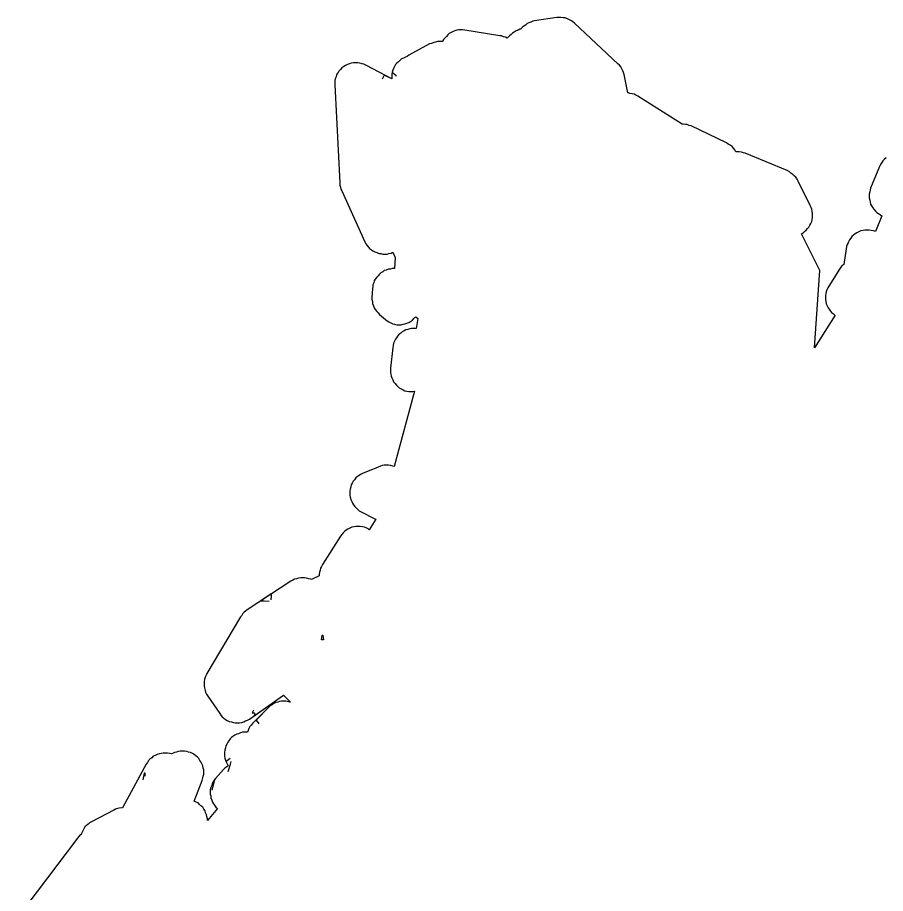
# Model space of a CAD drawing. Header units: metres. Extents: x 0 to 1325, y -1 to 773.
# Drawn here: x 1002.17 to 1020.59, y 309.94 to 328.53 of the extents above; entities that cross this region are included whole.
import ezdxf

# ---------------------------------------------------------------- set-up
doc = ezdxf.new("R2010")
doc.units = ezdxf.units.M

msp = doc.modelspace()

# ---------------------------------------------------------------- linework, layer by layer
at = {"layer": 'CUT'}
msp.add_lwpolyline([(1020.6, 325.548), (1020.56, 325.518), (1020.53, 325.488), (1020.51, 325.448), (1020.48, 325.408), (1020.46, 325.368), (1020.27, 324.908), (1020.26, 324.868), (1020.25, 324.828), (1020.24, 324.778), (1020.24, 324.738), (1020.24, 324.698), (1020.25, 324.648), (1020.26, 324.608), (1020.27, 324.568), (1020.29, 324.528), (1020.32, 324.488), (1020.34, 324.458), (1020.37, 324.418), (1020.4, 324.388), (1020.44, 324.368), (1020.48, 324.338), (1020.51, 324.318), (1020.37, 323.988), (1020.33, 323.998), (1020.28, 324.008), (1020.24, 324.018), (1020.19, 324.018), (1020.15, 324.018), (1020.11, 324.008), (1020.06, 323.998), (1020.02, 323.978), (1019.98, 323.958), (1019.94, 323.938), (1019.91, 323.908), (1019.87, 323.878), (1019.85, 323.848), (1019.82, 323.808), (1019.8, 323.768), (1019.79, 323.748), (1019.77, 323.708), (1019.76, 323.668), (1019.75, 323.618), (1019.7, 323.288), (1019.66, 323.258), (1019.64, 323.228), (1019.61, 323.188), (1019.38, 322.828), (1019.36, 322.788), (1019.34, 322.748), (1019.33, 322.708), (1019.32, 322.668), (1019.31, 322.628), (1019.31, 322.578), (1019.31, 322.538), (1019.32, 322.498), (1019.33, 322.448), (1019.35, 322.408), (1019.37, 322.368), (1019.39, 322.338), (1019.42, 322.298), (1019.44, 322.268), (1019.48, 322.238), (1019.51, 322.208), (1019.52, 322.208), (1019.08, 321.518), (1019.19, 323.158), (1018.8, 323.938), (1018.84, 323.958), (1018.87, 323.988), (1018.9, 324.018), (1018.93, 324.048), (1018.96, 324.078), (1018.98, 324.118), (1019, 324.158), (1019.02, 324.198), (1019.03, 324.238), (1019.04, 324.288), (1019.04, 324.328), (1019.04, 324.368), (1019.03, 324.418), (1019.02, 324.458), (1019.01, 324.498), (1018.99, 324.538), (1018.73, 325.058), (1018.71, 325.098), (1018.68, 325.138), (1018.65, 325.168), (1018.62, 325.198), (1018.58, 325.228), (1018.54, 325.258), (1018.5, 325.278), (1017.61, 325.648), (1017.57, 325.658), (1017.53, 325.668), (1017.48, 325.678), (1017.43, 325.678), (1017.41, 325.678), (1017.39, 325.718), (1017.36, 325.758), (1017.33, 325.788), (1017.29, 325.818), (1017.25, 325.838), (1017.21, 325.868), (1016.46, 326.228), (1016.42, 326.238), (1016.38, 326.258), (1016.34, 326.258), (1016.29, 326.268), (1016.27, 326.268), (1015.33, 326.858), (1015.29, 326.878), (1015.25, 326.898), (1015.21, 326.908), (1015.16, 326.918), (1015.13, 326.928), (1015.12, 326.928), (1015.04, 327.318), (1015.03, 327.358), (1015.01, 327.398), (1014.99, 327.438), (1014.97, 327.478), (1014.94, 327.518), (1014.91, 327.548), (1013.99, 328.408), (1013.95, 328.438), (1013.92, 328.458), (1013.88, 328.478), (1013.84, 328.498), (1013.79, 328.518), (1013.75, 328.518), (1013.7, 328.528), (1013.66, 328.528), (1013.61, 328.528), (1013.14, 328.458), (1013.1, 328.448), (1013.06, 328.428), (1013.02, 328.418), (1012.98, 328.398), (1012.95, 328.368), (1012.91, 328.348), (1012.88, 328.318), (1012.85, 328.288), (1012.85, 328.278), (1012.83, 328.278), (1012.79, 328.258), (1012.75, 328.248), (1012.71, 328.218), (1012.67, 328.198), (1012.64, 328.168), (1012.61, 328.138), (1012.58, 328.108), (1012.56, 328.088), (1012.52, 328.108), (1012.48, 328.118), (1012.44, 328.138), (1012.4, 328.138), (1011.66, 328.258), (1011.62, 328.268), (1011.58, 328.268), (1011.53, 328.268), (1011.49, 328.258), (1011.45, 328.248), (1011.41, 328.228), (1011.37, 328.208), (1011.33, 328.188), (1011.3, 328.158), (1011.27, 328.128), (1011.24, 328.098), (1011.21, 328.058), (1011.19, 328.028), (1011.18, 328.018), (1011.17, 328.018), (1011.13, 328.018), (1011.08, 328.018), (1011.04, 328.008), (1011, 327.998), (1010.95, 327.978), (1010.91, 327.968), (1010.47, 327.728), (1010.44, 327.698), (1010.4, 327.688), (1010.36, 327.668), (1010.32, 327.648), (1010.28, 327.618), (1010.25, 327.588), (1010.22, 327.558), (1010.19, 327.528), (1010.17, 327.488), (1010.15, 327.448), (1010.13, 327.408), (1010.12, 327.368), (1010.11, 327.328), (1010.11, 327.278), (1010.11, 327.238), (1010.11, 327.228), (1009.56, 327.518), (1009.52, 327.538), (1009.48, 327.548), (1009.43, 327.558), (1009.39, 327.568), (1009.34, 327.568), (1009.3, 327.568), (1009.25, 327.558), (1009.21, 327.548), (1009.17, 327.528), (1009.13, 327.508), (1009.09, 327.488), (1009.05, 327.458), (1009.02, 327.428), (1008.99, 327.388), (1008.97, 327.358), (1008.94, 327.318), (1008.93, 327.268), (1008.91, 327.228), (1008.9, 327.188), (1008.9, 327.138), (1008.9, 327.098), (1009.01, 325.018), (1009.01, 324.968), (1009.02, 324.928), (1009.03, 324.888), (1009.05, 324.848), (1009.54, 323.768), (1009.56, 323.728), (1009.58, 323.698), (1009.61, 323.658), (1009.64, 323.628), (1009.68, 323.598), (1009.71, 323.578), (1009.75, 323.558), (1009.79, 323.538), (1009.84, 323.518), (1009.88, 323.518), (1009.92, 323.508), (1009.97, 323.508), (1010.01, 323.508), (1010.05, 323.518), (1010.1, 323.528), (1010.13, 323.548), (1010.18, 323.438), (1010.17, 323.198), (1010.12, 323.198), (1010.08, 323.188), (1010.04, 323.188), (1009.99, 323.168), (1009.95, 323.158), (1009.92, 323.128), (1009.88, 323.108), (1009.85, 323.078), (1009.82, 323.048), (1009.79, 323.018), (1009.76, 322.978), (1009.74, 322.938), (1009.73, 322.898), (1009.71, 322.858), (1009.71, 322.818), (1009.7, 322.768), (1009.69, 322.588), (1009.69, 322.548), (1009.7, 322.498), (1009.7, 322.458), (1009.72, 322.408), (1009.74, 322.368), (1009.76, 322.328), (1009.79, 322.288), (1009.82, 322.258), (1009.85, 322.228), (1009.98, 322.118), (1010.01, 322.088), (1010.05, 322.068), (1010.09, 322.048), (1010.13, 322.028), (1010.17, 322.018), (1010.22, 322.008), (1010.26, 322.008), (1010.31, 322.008), (1010.35, 322.018), (1010.39, 322.028), (1010.43, 322.038), (1010.47, 322.058), (1010.51, 322.078), (1010.55, 322.108), (1010.58, 322.138), (1010.61, 322.168), (1010.62, 322.178), (1010.66, 322.138), (1010.63, 321.928), (1010.62, 321.928), (1010.58, 321.928), (1010.53, 321.928), (1010.49, 321.918), (1010.45, 321.908), (1010.41, 321.898), (1010.37, 321.878), (1010.33, 321.858), (1010.3, 321.828), (1010.26, 321.798), (1010.23, 321.768), (1010.21, 321.728), (1010.19, 321.698), (1010.17, 321.658), (1010.15, 321.618), (1010.14, 321.568), (1010.13, 321.528), (1010.08, 321.088), (1010.08, 321.048), (1010.08, 320.998), (1010.09, 320.958), (1010.1, 320.918), (1010.11, 320.878), (1010.13, 320.838), (1010.15, 320.798), (1010.18, 320.758), (1010.21, 320.728), (1010.24, 320.698), (1010.27, 320.668), (1010.31, 320.648), (1010.35, 320.628), (1010.39, 320.608), (1010.43, 320.598), (1010.47, 320.588), (1010.52, 320.588), (1010.56, 320.588), (1010.59, 320.598), (1010.16, 318.998), (1010.13, 319.008), (1010.08, 319.018), (1010.04, 319.028), (1010, 319.028), (1009.95, 319.028), (1009.91, 319.018), (1009.87, 319.008), (1009.82, 318.988), (1009.49, 318.848), (1009.45, 318.828), (1009.42, 318.808), (1009.38, 318.788), (1009.35, 318.758), (1009.32, 318.718), (1009.29, 318.688), (1009.27, 318.648), (1009.25, 318.608), (1009.24, 318.568), (1009.23, 318.518), (1009.22, 318.478), (1009.22, 318.428), (1009.22, 318.388), (1009.23, 318.348), (1009.24, 318.298), (1009.26, 318.258), (1009.28, 318.218), (1009.3, 318.188), (1009.33, 318.148), (1009.36, 318.118), (1009.39, 318.088), (1009.42, 318.058), (1009.46, 318.038), (1009.75, 317.888), (1009.77, 317.878), (1009.63, 317.658), (1009.61, 317.678), (1009.57, 317.698), (1009.53, 317.708), (1009.49, 317.718), (1009.44, 317.728), (1009.4, 317.728), (1009.35, 317.728), (1009.31, 317.718), (1009.26, 317.708), (1009.22, 317.688), (1009.18, 317.668), (1009.14, 317.648), (1009.11, 317.618), (1009.08, 317.588), (1009.05, 317.558), (1009.02, 317.518), (1008.64, 316.918), (1008.62, 316.878), (1008.6, 316.838), (1008.59, 316.798), (1008.58, 316.758), (1008.57, 316.708), (1008.57, 316.678), (1008.41, 316.598), (1008.39, 316.608), (1008.35, 316.618), (1008.3, 316.628), (1008.26, 316.638), (1008.22, 316.638), (1008.18, 316.638), (1008.13, 316.628), (1008.09, 316.618), (1008.05, 316.608), (1008.01, 316.588), (1007.97, 316.568), (1007.04, 315.958), (1007.01, 315.928), (1006.98, 315.908), (1006.95, 315.878), (1006.93, 315.838), (1006.9, 315.808), (1006.19, 314.608), (1006.17, 314.568), (1006.15, 314.528), (1006.14, 314.478), (1006.13, 314.438), (1006.13, 314.388), (1006.13, 314.338), (1006.14, 314.298), (1006.15, 314.248), (1006.16, 314.208), (1006.18, 314.168), (1006.21, 314.128), (1006.46, 313.758), (1006.48, 313.718), (1006.51, 313.688), (1006.55, 313.658), (1006.58, 313.628), (1006.62, 313.608), (1006.66, 313.588), (1006.71, 313.578), (1006.75, 313.568), (1006.79, 313.558), (1006.84, 313.558), (1006.88, 313.558), (1006.93, 313.568), (1006.97, 313.578), (1007.01, 313.598), (1007.05, 313.618), (1007.09, 313.638), (1007.81, 314.148), (1007.96, 313.998), (1007.95, 313.998), (1007.9, 314.008), (1007.86, 314.018), (1007.82, 314.018), (1007.77, 314.018), (1007.73, 314.008), (1007.69, 313.998), (1007.65, 313.988), (1007.61, 313.968), (1007.57, 313.938), (1007.53, 313.918), (1007.5, 313.888), (1007.16, 313.548), (1007.13, 313.508), (1007.1, 313.478), (1007.08, 313.438), (1007.06, 313.398), (1007.05, 313.358), (1007.03, 313.358), (1006.99, 313.358), (1006.94, 313.358), (1006.9, 313.348), (1006.86, 313.328), (1006.82, 313.318), (1006.78, 313.298), (1006.74, 313.268), (1006.71, 313.248), (1006.68, 313.218), (1006.65, 313.178), (1006.63, 313.148), (1006.61, 313.108), (1006.59, 313.068), (1006.58, 313.028), (1006.57, 312.978), (1006.56, 312.938), (1006.56, 312.898), (1006.56, 312.848), (1006.57, 312.808), (1006.58, 312.768), (1006.6, 312.728), (1006.62, 312.688), (1006.64, 312.648), (1006.61, 312.628), (1006.57, 312.598), (1006.54, 312.568), (1006.37, 312.378), (1006.35, 312.348), (1006.32, 312.308), (1006.3, 312.268), (1006.29, 312.228), (1006.27, 312.188), (1006.26, 312.138), (1006.26, 312.098), (1006.26, 312.048), (1006.27, 312.008), (1006.27, 311.968), (1006.29, 311.918), (1006.31, 311.878), (1006.33, 311.838), (1006.35, 311.808), (1006.38, 311.768), (1006.41, 311.738), (1006.2, 311.488), (1006.2, 311.518), (1006.19, 311.568), (1006.18, 311.608), (1006.16, 311.648), (1006.15, 311.688), (1006.12, 311.728), (1006.1, 311.768), (1006.06, 311.798), (1006.03, 311.828), (1006, 311.858), (1005.96, 311.878), (1005.92, 311.898), (1006.09, 312.338), (1006.1, 312.388), (1006.11, 312.428), (1006.12, 312.468), (1006.12, 312.518), (1006.12, 312.558), (1006.11, 312.598), (1006.1, 312.648), (1006.08, 312.688), (1006.06, 312.728), (1006.04, 312.758), (1006.02, 312.798), (1005.99, 312.828), (1005.95, 312.858), (1005.92, 312.888), (1005.88, 312.908), (1005.84, 312.928), (1005.8, 312.938), (1005.76, 312.948), (1005.71, 312.958), (1005.67, 312.958), (1005.63, 312.958), (1005.58, 312.948), (1005.54, 312.938), (1005.5, 312.928), (1005.46, 312.908), (1005.44, 312.898), (1005.4, 312.908), (1005.35, 312.918), (1005.31, 312.918), (1005.26, 312.918), (1005.22, 312.908), (1005.18, 312.898), (1005.13, 312.888), (1005.09, 312.868), (1005.05, 312.848), (1005.02, 312.818), (1004.98, 312.788), (1004.95, 312.758), (1004.93, 312.718), (1004.9, 312.678), (1004.4, 311.758), (1004.38, 311.758), (1004.33, 311.748), (1004.29, 311.738), (1004.25, 311.728), (1004.21, 311.708), (1003.74, 311.458), (1003.7, 311.438), (1003.67, 311.408), (1003.63, 311.378), (1003.6, 311.348), (1003.58, 311.308), (1003.56, 311.278), (1003.54, 311.238), (1003.52, 311.198), (1003.52, 311.188), (1003.5, 311.178), (1003.47, 311.148), (1003.44, 311.108), (1002.17, 309.428)], dxfattribs=at)
msp.add_lwpolyline([(1008.62, 315.318), (1008.63, 315.418), (1008.65, 315.418), (1008.66, 315.318), (1008.65, 315.318), (1008.62, 315.318)], close=True, dxfattribs=at)
at = {"layer": 'SCORE'}
for points in [[(1010.21, 327.278), (1010.2, 327.288), (1010.12, 327.358), (1010.11, 327.328), (1010.11, 327.278), (1010.11, 327.238), (1010.11, 327.228), (1009.95, 327.308), (1009.91, 327.218)], [(1007.55, 316.298), (1007.33, 316.148), (1007.4, 316.148), (1007.51, 316.138)], [(1007.55, 316.168), (1007.56, 316.258), (1007.55, 316.298)], [(1007.18, 313.828), (1007.15, 313.768), (1007.19, 313.768), (1007.21, 313.748), (1007.2, 313.728), (1007.19, 313.708), (1007.81, 314.148), (1007.86, 314.098)], [(1007.77, 314.018), (1007.73, 314.008), (1007.69, 313.998), (1007.65, 313.988), (1007.61, 313.968), (1007.57, 313.938), (1007.53, 313.918), (1007.5, 313.888), (1007.23, 313.618), (1007.29, 313.538)], [(1006.68, 312.798), (1006.6, 312.738), (1006.6, 312.728), (1006.62, 312.688), (1006.64, 312.648)], [(1006.64, 312.528), (1006.65, 312.568), (1006.69, 312.678), (1006.7, 312.738)], [(1006.64, 312.648), (1006.61, 312.628), (1006.57, 312.598), (1006.54, 312.568), (1006.37, 312.378), (1006.35, 312.358), (1006.35, 312.348), (1006.29, 312.128)], [(1004.88, 312.428), (1004.88, 312.488), (1004.86, 312.488), (1004.84, 312.418), (1004.83, 312.348)]]:
    msp.add_lwpolyline(points, dxfattribs=at)

doc.saveas('drawing.dxf')
